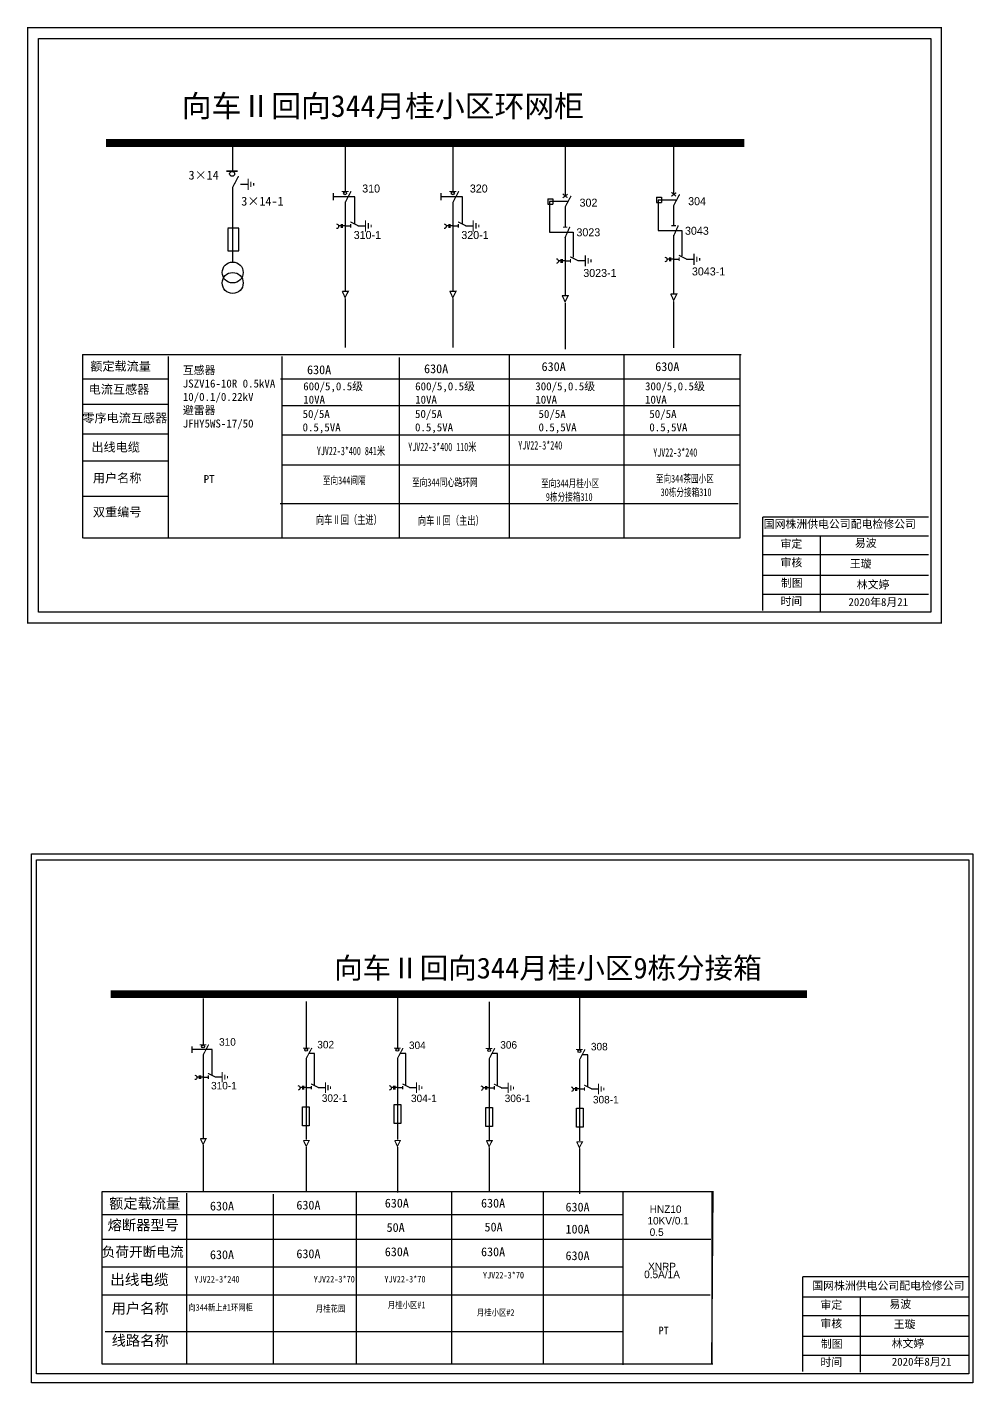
# Model space of a CAD drawing. Extents: x 613 to 1935, y 525 to 1195.
# Drawn here: x 1509.5 to 1639.4, y 909.6 to 1095.7 of the extents above; entities that cross this region are included whole.
import ezdxf
from ezdxf.enums import TextEntityAlignment as Align

# ---------------------------------------------------------------- set-up
doc = ezdxf.new("R2010")
doc.units = 0
doc.header["$LTSCALE"] = 0.774411
doc.linetypes.add('ACAD_ISO02W100', pattern=[15, 12, -3])
doc.linetypes.add('CENTER', pattern=[50.8, 31.75, -6.35, 6.35, -6.35])
doc.layers.get('0').update_dxf_attribs({"linetype": 'CONTINUOUS'})
doc.layers.add('2', color=2, linetype='CONTINUOUS')
doc.styles.add('HZ', font='')
doc.styles.add('hztxt_txtstyle_0.00_0_0', font='simkai.ttf')
doc.styles.add('hztxt_txtstyle_1.80_0_0', font='', dxfattribs={"height": 1.8, "bigfont": 'hztxt.shx'})
doc.styles.add('hztxt_txtstyle_2.70_0_0', font='simkai.ttf', dxfattribs={"height": 2.7})
doc.styles.add('字体', font='', dxfattribs={"height": 2.5})
doc.styles.get('HZ').set_extended_font_data('SimSun')
doc.styles.get('hztxt_txtstyle_1.80_0_0').set_extended_font_data('hztxt')
doc.styles.get('字体').set_extended_font_data('SimSun')

# ---------------------------------------------------------------- blocks, each defined once
blk = doc.blocks.new('JD')
for points in [[(-2, 0.2), (-2, -0.2), (2, 0.2), (2, -0.2)], [(1, -1.2), (1, -0.8), (-1, -1.2), (-1, -0.8)], [(-0.5, -1.8), (-0.5, -2.2), (0.5, -1.8), (0.5, -2.2)]]:
    blk.add_trace(points)

msp = doc.modelspace()

# ---------------------------------------------------------------- linework, layer by layer
at = {"color": 0}
for p, q in [((1537.69, 1079.62), (1537.69, 1076.01)), ((1553.16, 1079.91), (1553.16, 1073.19)), ((1567.95, 1079.91), (1567.95, 1073.19)), ((1583.36, 1079.6), (1583.36, 1072.55)), ((1598.27, 1079.81), (1598.27, 1072.76)), ((1538.79, 1074.18), (1539.83, 1074.18)), ((1537.71, 1073.77), (1537.71, 1063.51)), ((1581.02, 1072.16), (1581.68, 1072.16)), ((1581.02, 1072.16), (1581.02, 1071.43)), ((1581.68, 1072.16), (1581.68, 1071.43)), ((1595.93, 1072.37), (1596.59, 1072.37)), ((1595.93, 1072.37), (1595.93, 1071.64)), ((1596.59, 1072.37), (1596.59, 1071.64)), ((1553.16, 1071.69), (1553.16, 1059.48)), ((1567.95, 1071.69), (1567.95, 1059.48)), ((1581.02, 1071.43), (1581.68, 1071.43)), ((1583.36, 1071.05), (1583.36, 1068.33)), ((1595.93, 1071.64), (1596.59, 1071.64)), ((1598.27, 1071.26), (1598.27, 1068.54)), ((1553.16, 1068.45), (1553.92, 1068.45)), ((1554.91, 1068.47), (1555.95, 1068.47)), ((1567.95, 1068.45), (1568.71, 1068.45)), ((1569.7, 1068.47), (1570.74, 1068.47)), ((1583.36, 1066.96), (1583.36, 1058.93)), ((1598.27, 1067.17), (1598.27, 1059.14)), ((1583.36, 1063.66), (1584.12, 1063.66)), ((1585.11, 1063.69), (1586.15, 1063.69)), ((1598.27, 1063.87), (1599.03, 1063.87)), ((1600.03, 1063.89), (1601.06, 1063.89)), ((1528.96, 1047.42), (1517.18, 1047.42)), ((1528.91, 1043.95), (1517.14, 1043.95)), ((1528.91, 1039.87), (1517.14, 1039.87)), ((1528.87, 1036.14), (1517.09, 1036.14)), ((1528.91, 1031.29), (1517.14, 1031.29))]:
    msp.add_line(p, q, dxfattribs=at)
at = {"color": 0, "linetype": 'ACAD_ISO02W100'}
for p, q in [((1583.69, 1071.78), (1581.23, 1071.78)), ((1581.23, 1071.78), (1581.23, 1067.59)), ((1598.6, 1071.99), (1596.14, 1071.99)), ((1596.14, 1071.99), (1596.14, 1067.8)), ((1581.23, 1067.59), (1584.48, 1067.59)), ((1584.48, 1067.59), (1584.48, 1064.14)), ((1596.14, 1067.8), (1599.39, 1067.8)), ((1599.39, 1067.8), (1599.39, 1064.34))]:
    msp.add_line(p, q, dxfattribs=at)
at = {"color": 0, "linetype": 'CENTER'}
for p, q in [((1553.16, 1058.49), (1553.16, 1051.74)), ((1567.95, 1058.49), (1567.95, 1051.74)), ((1583.37, 1057.85), (1583.37, 1051.51)), ((1598.28, 1058.06), (1598.28, 1051.72))]:
    msp.add_line(p, q, dxfattribs=at)
at = {"color": 0, "linetype": 'Continuous'}
for p, q in [((1517.11, 1050.81), (1607.55, 1050.81)), ((1517.16, 1025.57), (1517.16, 1050.81)), ((1528.85, 1050.54), (1528.85, 1025.57)), ((1544.48, 1050.54), (1544.48, 1025.57)), ((1560.59, 1050.37), (1560.59, 1025.59)), ((1575.71, 1050.76), (1575.71, 1025.58)), ((1591.44, 1050.76), (1591.44, 1025.58)), ((1607.38, 1050.74), (1607.38, 1025.56)), ((1544.29, 1047.44), (1607.38, 1047.44)), ((1544.48, 1043.81), (1607.38, 1043.81)), ((1544.48, 1039.76), (1607.38, 1039.76)), ((1544.48, 1035.66), (1607.38, 1035.66)), ((1544.26, 1030.34), (1607.16, 1030.34)), ((1610.52, 1028.52), (1633.27, 1028.52)), ((1607.38, 1025.57), (1517.24, 1025.57)), ((1610.52, 1025.92), (1633.27, 1025.92)), ((1618.41, 1025.9), (1618.41, 1015.58)), ((1610.52, 1023.33), (1633.27, 1023.33)), ((1610.52, 1020.5), (1633.27, 1020.5)), ((1610.52, 1017.91), (1633.27, 1017.91))]:
    msp.add_line(p, q, dxfattribs=at)
for p, q in [((1533.65, 962.37), (1533.65, 956.05)), ((1560.34, 962.63), (1560.34, 955.58)), ((1585.34, 962.45), (1585.34, 955.4)), ((1547.81, 961.96), (1547.81, 955.58)), ((1572.94, 961.93), (1572.94, 955.55)), ((1533.65, 954.65), (1533.65, 943.17)), ((1547.81, 954.18), (1547.81, 943.02)), ((1560.34, 954.18), (1560.34, 943.02)), ((1572.94, 954.14), (1572.94, 942.99)), ((1585.34, 953.99), (1585.34, 942.84)), ((1533.65, 951.6), (1534.37, 951.6)), ((1535.3, 951.62), (1536.27, 951.62)), ((1547.81, 950.16), (1548.53, 950.16)), ((1549.46, 950.18), (1550.43, 950.18)), ((1560.34, 950.16), (1561.06, 950.16)), ((1561.99, 950.18), (1562.96, 950.18)), ((1572.94, 950.13), (1573.65, 950.13)), ((1574.59, 950.15), (1575.56, 950.15)), ((1585.34, 949.98), (1586.05, 949.98)), ((1586.98, 950), (1587.96, 950))]:
    msp.add_line(p, q)
at = {"linetype": 'CENTER'}
for p, q in [((1533.66, 942.25), (1533.66, 935.91)), ((1547.82, 941.97), (1547.82, 935.83)), ((1560.35, 941.97), (1560.35, 935.77)), ((1572.94, 941.94), (1572.94, 935.8)), ((1585.34, 941.79), (1585.34, 935.59))]:
    msp.add_line(p, q, dxfattribs=at)
at = {"linetype": 'Continuous'}
for p, q in [((1519.81, 935.92), (1603.66, 935.92)), ((1519.81, 912.21), (1519.81, 935.92)), ((1531.36, 935.66), (1531.36, 912.22)), ((1543.26, 935.51), (1543.26, 912.23)), ((1554.7, 935.88), (1554.7, 912.22)), ((1567.77, 935.88), (1567.77, 912.22)), ((1580.38, 935.86), (1580.38, 912.2)), ((1591.3, 935.78), (1591.3, 912.12)), ((1603.66, 935.96), (1603.5, 912.25)), ((1603.53, 935.9), (1603.53, 912.2)), ((1519.81, 932.75), (1591.39, 932.75)), ((1519.81, 929.35), (1603.38, 929.35)), ((1519.81, 925.54), (1591.3, 925.54)), ((1519.81, 921.69), (1603.29, 921.69)), ((1615.99, 921.45), (1638.75, 921.45)), ((1623.89, 921.45), (1623.89, 911.11)), ((1615.99, 918.86), (1638.75, 918.86)), ((1520.19, 916.68), (1591.3, 916.68)), ((1615.99, 916.03), (1638.75, 916.03)), ((1603.66, 912.21), (1519.81, 912.21)), ((1615.99, 913.44), (1638.75, 913.44))]:
    msp.add_line(p, q, dxfattribs=at)
at = {"color": 0, "linetype": 'Continuous', "const_width": 0.182}
msp.add_lwpolyline([(1509.58, 1095.64), (1635.06, 1095.64), (1635.06, 1013.94), (1509.58, 1013.94)], close=True, dxfattribs=at)
at = {"color": 0, "linetype": 'Continuous'}
msp.add_lwpolyline([(1511.05, 1094.17), (1633.58, 1094.17), (1633.58, 1015.42), (1511.05, 1015.42)], close=True, dxfattribs=at)
at = {"color": 0}
for points, const_width in [([(1520.32, 1079.83), (1608, 1079.83)], 1.1), ([(1536.87, 1075.96), (1538.41, 1075.96)], 0.261), ([(1537.71, 1073.73), (1538.53, 1075.29)], 0.165), ([(1552.67, 1073.17), (1553.65, 1073.17)], 0.165), ([(1553.16, 1071.65), (1553.98, 1073.21)], 0.165), ([(1567.46, 1073.17), (1568.43, 1073.17)], 0.165), ([(1567.95, 1071.65), (1568.77, 1073.21)], 0.165), ([(1583.05, 1072.85), (1583.7, 1072.31)], 0.165), ([(1583.05, 1072.3), (1583.72, 1072.8)], 0.165), ([(1583.36, 1071.01), (1584.19, 1072.57)], 0.165), ([(1597.97, 1073.06), (1598.61, 1072.52)], 0.165), ([(1597.96, 1072.51), (1598.63, 1073.01)], 0.165), ([(1598.27, 1071.22), (1599.1, 1072.78)], 0.165), ([(1553.88, 1069), (1554.98, 1068.45)], 0.165), ([(1553.92, 1068.7), (1553.92, 1068.2)], 0.165), ([(1568.67, 1069), (1569.76, 1068.45)], 0.165), ([(1568.71, 1068.7), (1568.71, 1068.2)], 0.165), ([(1583.07, 1068.28), (1583.68, 1068.28)], 0.165), ([(1583.33, 1066.76), (1584.02, 1068.32)], 0.165), ([(1597.98, 1068.49), (1598.59, 1068.49)], 0.165), ([(1598.24, 1066.97), (1598.93, 1068.53)], 0.165), ([(1584.08, 1064.21), (1585.18, 1063.66)], 0.165), ([(1584.12, 1063.92), (1584.12, 1063.41)], 0.165), ([(1598.99, 1064.42), (1600.09, 1063.87)], 0.165), ([(1599.03, 1064.13), (1599.03, 1063.62)], 0.165), ([(1552.76, 1059.46), (1553.59, 1059.46), (1553.16, 1058.61), (1552.77, 1059.47)], 0.165), ([(1567.54, 1059.46), (1568.38, 1059.46), (1567.95, 1058.61), (1567.55, 1059.47)], 0.165), ([(1582.96, 1058.88), (1583.8, 1058.88), (1583.37, 1058.03), (1582.97, 1058.89)], 0.165), ([(1597.87, 1059.09), (1598.71, 1059.09), (1598.28, 1058.24), (1597.88, 1059.1)], 0.165)]:
    msp.add_lwpolyline(points, dxfattribs=dict(at, const_width=const_width))
for points in [[(1551.5, 1072.92), (1551.5, 1072)], [(1566.29, 1072.92), (1566.29, 1072)], [(1552.61, 1068.46), (1552.26, 1068.46)], [(1552.61, 1068.69), (1552.61, 1068.19)], [(1552.76, 1068.69), (1552.76, 1068.19)], [(1553.16, 1068.46), (1552.76, 1068.46)], [(1567.39, 1068.46), (1567.05, 1068.46)], [(1567.39, 1068.69), (1567.39, 1068.19)], [(1567.55, 1068.69), (1567.55, 1068.19)], [(1567.95, 1068.46), (1567.55, 1068.46)], [(1537.06, 1068.09), (1537.06, 1065.01), (1538.58, 1065.01), (1538.58, 1068.12), (1537.06, 1068.12)], [(1582.81, 1063.67), (1582.46, 1063.67)], [(1582.81, 1063.9), (1582.81, 1063.4)], [(1582.96, 1063.9), (1582.96, 1063.4)], [(1583.36, 1063.67), (1582.96, 1063.67)], [(1597.72, 1063.88), (1597.37, 1063.88)], [(1597.72, 1064.11), (1597.72, 1063.61)], [(1597.87, 1064.11), (1597.87, 1063.61)], [(1598.27, 1063.88), (1597.87, 1063.88)]]:
    msp.add_lwpolyline(points, dxfattribs=at)
at = {"color": 0, "linetype": 'ACAD_ISO02W100'}
for points in [[(1554.51, 1068.71), (1554.51, 1072.46), (1551.5, 1072.46)], [(1569.3, 1068.71), (1569.3, 1072.46), (1566.29, 1072.46)]]:
    msp.add_lwpolyline(points, dxfattribs=at)
at = {"color": 0}
for points in [[(1551.96, 1068.74, -0.877934), (1551.98, 1068.07)], [(1566.75, 1068.74, -0.877934), (1566.76, 1068.07)], [(1582.17, 1063.95, -0.877934), (1582.18, 1063.29)], [(1597.08, 1064.16, -0.877934), (1597.09, 1063.5)]]:
    msp.add_lwpolyline(points, format="xyb", dxfattribs=at)
at = {"color": 0, "linetype": 'Continuous', "const_width": 0.182}
msp.add_lwpolyline([(1610.52, 1028.48), (1610.5, 1015.63)], dxfattribs=at)
at = {"linetype": 'Continuous'}
for points in [[(1510.1, 982.27), (1639.38, 982.27), (1639.38, 909.63), (1510.1, 909.63)], [(1510.79, 981.44), (1638.83, 981.44), (1638.83, 910.86), (1510.79, 910.86)], [(1547.33, 947.5), (1548.23, 947.5), (1548.23, 944.93), (1547.33, 944.93)], [(1559.92, 947.82), (1560.81, 947.82), (1560.81, 945.24), (1559.92, 945.24)], [(1572.48, 947.41), (1573.38, 947.41), (1573.38, 944.83), (1572.48, 944.83)], [(1584.94, 947.33), (1585.84, 947.33), (1585.84, 944.75), (1584.94, 944.75)]]:
    msp.add_lwpolyline(points, close=True, dxfattribs=at)
for points, const_width in [([(1520.97, 962.99), (1616.61, 962.99)], 1.03), ([(1533.19, 956.03), (1534.11, 956.03)], 0.155), ([(1533.65, 954.61), (1534.42, 956.07)], 0.155), ([(1547.36, 955.56), (1548.27, 955.56)], 0.155), ([(1547.81, 954.14), (1548.59, 955.6)], 0.155), ([(1559.89, 955.56), (1560.8, 955.56)], 0.155), ([(1560.34, 954.14), (1561.12, 955.6)], 0.155), ([(1572.48, 955.53), (1573.4, 955.53)], 0.155), ([(1572.94, 954.1), (1573.71, 955.57)], 0.155), ([(1584.88, 955.38), (1585.79, 955.38)], 0.155), ([(1585.34, 953.95), (1586.11, 955.42)], 0.155), ([(1534.33, 952.12), (1535.36, 951.6)], 0.155), ([(1534.37, 951.84), (1534.37, 951.36)], 0.155), ([(1548.49, 950.67), (1549.52, 950.16)], 0.155), ([(1548.53, 950.4), (1548.53, 949.92)], 0.155), ([(1561.02, 950.67), (1562.05, 950.16)], 0.155), ([(1561.06, 950.4), (1561.06, 949.92)], 0.155), ([(1573.61, 950.64), (1574.65, 950.13)], 0.155), ([(1573.65, 950.36), (1573.65, 949.89)], 0.155), ([(1586.01, 950.49), (1587.04, 949.98)], 0.155), ([(1586.05, 950.21), (1586.05, 949.74)], 0.155), ([(1533.27, 943.15), (1534.06, 943.15), (1533.66, 942.35), (1533.28, 943.17)], 0.155), ([(1547.43, 942.9), (1548.22, 942.9), (1547.82, 942.1), (1547.44, 942.91)], 0.155), ([(1559.96, 942.9), (1560.75, 942.9), (1560.35, 942.1), (1559.97, 942.91)], 0.155), ([(1572.56, 942.87), (1573.35, 942.87), (1572.94, 942.07), (1572.57, 942.88)], 0.155), ([(1584.96, 942.72), (1585.75, 942.72), (1585.34, 941.92), (1584.97, 942.73)], 0.155)]:
    msp.add_lwpolyline(points, dxfattribs=dict(const_width=const_width))
for points in [[(1532.09, 955.8), (1532.09, 954.94)], [(1533.13, 951.61), (1532.8, 951.61)], [(1533.13, 951.82), (1533.13, 951.35)], [(1533.28, 951.82), (1533.28, 951.35)], [(1533.65, 951.61), (1533.28, 951.61)], [(1547.29, 950.17), (1546.97, 950.17)], [(1547.29, 950.38), (1547.29, 949.91)], [(1547.44, 950.38), (1547.44, 949.91)], [(1547.81, 950.17), (1547.44, 950.17)], [(1559.82, 950.17), (1559.5, 950.17)], [(1559.82, 950.38), (1559.82, 949.91)], [(1559.97, 950.38), (1559.97, 949.91)], [(1560.34, 950.17), (1559.97, 950.17)], [(1572.42, 950.13), (1572.09, 950.13)], [(1572.42, 950.35), (1572.42, 949.88)], [(1572.56, 950.35), (1572.56, 949.88)], [(1572.94, 950.13), (1572.56, 950.13)], [(1584.82, 949.98), (1584.49, 949.98)], [(1584.82, 950.2), (1584.82, 949.73)], [(1584.96, 950.2), (1584.96, 949.73)], [(1585.34, 949.98), (1584.96, 949.98)]]:
    msp.add_lwpolyline(points)
at = {"linetype": 'ACAD_ISO02W100'}
for points in [[(1534.92, 951.84), (1534.92, 955.37), (1532.09, 955.37)], [(1548.96, 950.39), (1548.96, 954.85), (1548.19, 954.85)], [(1561.49, 950.39), (1561.49, 954.85), (1560.72, 954.85)], [(1574.09, 950.36), (1574.09, 954.82), (1573.32, 954.82)], [(1586.49, 950.21), (1586.49, 954.67), (1585.72, 954.67)]]:
    msp.add_lwpolyline(points, dxfattribs=at)
for points in [[(1532.53, 951.87, -0.877934), (1532.54, 951.25)], [(1546.69, 950.43, -0.877934), (1546.7, 949.8)], [(1559.22, 950.43, -0.877934), (1559.23, 949.8)], [(1571.81, 950.4, -0.877934), (1571.83, 949.77)], [(1584.21, 950.25, -0.877934), (1584.23, 949.62)]]:
    msp.add_lwpolyline(points, format="xyb")
at = {"linetype": 'Continuous', "const_width": 0.182}
for points in [[(1615.98, 924.19), (1615.98, 911.16)], [(1615.99, 924.19), (1638.75, 924.19)]]:
    msp.add_lwpolyline(points, dxfattribs=at)
at = {"color": 0}
for centre, radius in [((1537.64, 1075.59), 0.335), ((1553.16, 1072.94), 0.211), ((1567.95, 1072.94), 0.211)]:
    msp.add_circle(centre, radius, dxfattribs=at)
for centre in [(1533.65, 955.82), (1547.81, 955.35), (1560.34, 955.35), (1572.94, 955.31), (1585.34, 955.16)]:
    msp.add_circle(centre, 0.198)
at = {"layer": '2', "color": 0}
for centre in [(1537.72, 1062.05), (1537.72, 1060.61)]:
    msp.add_circle(centre, 1.44, dxfattribs=at)

# ---------------------------------------------------------------- block references
at = {"color": 0, "xscale": 0.3844120780054254, "yscale": 0.3844120780054254, "zscale": 0.3844120780054647, "rotation": 90}
for p in [(1539.84, 1074.15), (1555.96, 1068.44), (1570.75, 1068.44), (1601.08, 1063.86), (1586.16, 1063.66)]:
    msp.add_blockref('JD', p, dxfattribs=at)
at = {"xscale": 0.3611214716016775, "yscale": 0.3611214716016775, "zscale": 0.3611214716017123, "rotation": 90}
for p in [(1536.28, 951.59), (1550.45, 950.15), (1562.98, 950.15), (1575.57, 950.12), (1587.97, 949.97)]:
    msp.add_blockref('JD', p, dxfattribs=at)

# ---------------------------------------------------------------- texts
at = {"color": 0, "linetype": 'Continuous', "style": 'hztxt_txtstyle_2.70_0_0'}
for s, p in [('3×14', (1531.66, 1074.81)), ('3×14-1', (1538.9, 1071.23))]:
    msp.add_text(s, height=1.22, dxfattribs=at).set_placement(p)
at = {"color": 0, "style": 'hztxt_txtstyle_1.80_0_0'}
for s, p in [('310', (1555.51, 1073.03)), ('320', (1570.29, 1073.03)), ('302', (1585.36, 1071.09)), ('304', (1600.27, 1071.29)), ('3043', (1599.84, 1067.23)), ('310-1', (1554.34, 1066.65)), ('320-1', (1569.12, 1066.65)), ('3023', (1584.93, 1067.02)), ('3043-1', (1600.79, 1061.65)), ('3023-1', (1585.87, 1061.44))]:
    msp.add_text(s, height=1.098, dxfattribs=at).set_placement(p)
at = {"color": 0, "style": 'HZ'}
for s, height, width, p in [('YJV22-3*400 110米', 1.154, 0.7, (1561.83, 1037.53)), ('YJV22-3*240', 1.154, 0.7, (1576.94, 1037.75)), ('YJV22-3*400 841米', 1.154, 0.7, (1549.28, 1036.98)), ('YJV22-3*240', 1.154, 0.7, (1595.48, 1036.77)), ('至向344间隔', 1.068, 0.7, (1550.11, 1032.98)), ('至向344同心路环网', 1.068, 0.7, (1562.36, 1032.71)), ('至向344月桂小区', 1.068, 0.7, (1580.08, 1032.57)), ('至向344茶园小区', 1.068, 0.7, (1595.84, 1033.22)), ('  9栋分接箱310', 1.068, 0.7, (1579.61, 1030.71)), ('  30栋分接箱310', 1.0685, 0.7, (1595.37, 1031.36)), ('YJV22-3*240', 0.9022, 0.8, (1532.46, 923.4)), ('YJV22-3*70', 0.902, 0.8, (1548.85, 923.41)), ('YJV22-3*70', 0.902, 0.8, (1558.56, 923.41)), ('YJV22-3*70', 0.902, 0.8, (1572.09, 923.96)), ('向344新上#1环网柜', 0.9022, 0.8, (1531.62, 919.53)), ('月桂花园', 0.902, 0.8, (1549.14, 919.38)), ('月桂小区#1', 0.902, 0.8, (1559.03, 919.88)), ('月桂小区#2', 0.902, 0.8, (1571.26, 918.84))]:
    msp.add_text(s, height=height, dxfattribs=dict(at, width=width)).set_placement(p)
at = {"color": 0, "style": 'HZ', "width": 0.7}
for s, p in [('向车Ⅱ回（主进）', (1553.68, 1027.53)), ('向车Ⅱ回（主出）', (1567.68, 1027.41))]:
    msp.add_text(s, height=1.154, dxfattribs=at).set_placement(p, align=Align.CENTER)
at = {"style": 'hztxt_txtstyle_1.80_0_0'}
for s, p in [('310', (1535.85, 955.91)), ('302', (1549.34, 955.54)), ('304', (1561.93, 955.45)), ('306', (1574.47, 955.51)), ('308', (1586.92, 955.27)), ('310-1', (1534.75, 949.91)), ('302-1', (1549.96, 948.2)), ('304-1', (1562.21, 948.17)), ('306-1', (1575.08, 948.17)), ('308-1', (1587.2, 947.99)), ('10KV/0.1', (1594.68, 931.37)), ('HNZ10', (1594.99, 932.95)), ('0.5', (1594.99, 929.8)), ('0.5A/1A', (1594.23, 924)), ('XNRP', (1594.77, 925.08))]:
    msp.add_text(s, height=1.032, dxfattribs=at).set_placement(p)
at = {"color": 0, "linetype": 'Continuous', "attachment_point": 1}
for s, insert, char_height, width, style in [('向车Ⅱ回向344月桂小区环网柜', (1530.73, 1086.41), 3, 85.7498, '字体'), ('{\\fSimSun|b0|i0|c134|p2;额定载流量}', (1518.16, 1049.8), 1.2204, 19.6738, 'hztxt_txtstyle_2.70_0_0'), ('{\\fSimSun|b0|i0|c134|p2;630A}', (1580.14, 1049.74), 1.2204, 19.6738, 'hztxt_txtstyle_2.70_0_0'), ('{\\fSimSun|b0|i0|c134|p2;630A}', (1595.75, 1049.74), 1.2204, 19.6738, 'hztxt_txtstyle_2.70_0_0'), ('\\A1;{\\fSimSun|b0|i0|c134|p2;互感器\\PJSZV16-10R 0.5kVA\\P10/0.1/0.22kV\\P避雷器\\PJFHY5WS-17/50}', (1530.87, 1049.19), 1.0983, 20.2524, 'hztxt_txtstyle_2.70_0_0'), ('{\\fSimSun|b0|i0|c134|p2;630A}', (1547.93, 1049.31), 1.2204, 19.6738, 'hztxt_txtstyle_2.70_0_0'), ('{\\fSimSun|b0|i0|c134|p2;630A}', (1564, 1049.45), 1.2204, 19.6738, 'hztxt_txtstyle_2.70_0_0'), ('{\\fSimSun|b0|i0|c134|p2;电流互感器}', (1517.94, 1046.63), 1.2204, 19.6738, 'hztxt_txtstyle_2.70_0_0'), ('\\A1;{\\fSimSun|b0|i0|c134|p2;600/5,0.5级\\P10VA}', (1547.41, 1046.98), 1.0983, 20.2524, 'hztxt_txtstyle_2.70_0_0'), ('\\A1;{\\fSimSun|b0|i0|c134|p2;600/5,0.5级\\P10VA}', (1562.78, 1046.98), 1.0983, 20.2524, 'hztxt_txtstyle_2.70_0_0'), ('\\A1;{\\fSimSun|b0|i0|c134|p2;300/5,0.5级\\P10VA}', (1579.28, 1046.98), 1.0983, 20.2524, 'hztxt_txtstyle_2.70_0_0'), ('\\A1;{\\fSimSun|b0|i0|c134|p2;300/5,0.5级\\P10VA}', (1594.35, 1046.98), 1.0983, 20.2524, 'hztxt_txtstyle_2.70_0_0'), ('{\\fSimSun|b0|i0|c134|p2;零序电流互感器}', (1517.08, 1042.7), 1.2204, 19.6738, 'hztxt_txtstyle_2.70_0_0'), ('{\\fSimSun|b0|i0|c134|p2;50/5A\\P0.5,5VA}', (1547.32, 1043.18), 1.0983, 19.6738, 'hztxt_txtstyle_2.70_0_0'), ('{\\fSimSun|b0|i0|c134|p2;50/5A\\P0.5,5VA}', (1562.76, 1043.18), 1.0983, 19.6738, 'hztxt_txtstyle_2.70_0_0'), ('{\\fSimSun|b0|i0|c134|p2;50/5A\\P0.5,5VA}', (1579.72, 1043.18), 1.0983, 19.6738, 'hztxt_txtstyle_2.70_0_0'), ('{\\fSimSun|b0|i0|c134|p2;50/5A\\P0.5,5VA}', (1594.94, 1043.18), 1.0983, 19.6738, 'hztxt_txtstyle_2.70_0_0'), ('{\\fSimSun|b0|i0|c134|p2;出线电缆}', (1518.32, 1038.69), 1.2204, 19.6738, 'hztxt_txtstyle_2.70_0_0'), ('{\\fSimSun|b0|i0|c134|p2;用户名称}', (1518.53, 1034.46), 1.2204, 19.6738, 'hztxt_txtstyle_2.70_0_0'), ('{\\fSimSun|b0|i0|c134|p2;PT}', (1533.74, 1034.24), 1.1026, 8.5785, 'hztxt_txtstyle_0.00_0_0'), ('{\\fSimSun|b0|i0|c134|p2;双重编号}', (1518.53, 1029.78), 1.2204, 19.6738, 'hztxt_txtstyle_2.70_0_0'), ('国网株洲供电公司配电检修公司', (1610.65, 1028.07), 1.0944, 29.9201, '字体'), ('\\f\uffbfﾬￌﾣﾤ_GB2312|b0|i0|c134|p49;审定', (1612.96, 1025.35), 1.0944, 8.5588, '字体'), ('易波', (1623.17, 1025.47), 1.094, 8.5588, '字体'), ('\\f\uffbfﾬￌﾣﾤ_GB2312|b0|i0|c134|p49;审核', (1612.96, 1022.78), 1.0944, 8.5588, '字体'), ('王璇', (1622.48, 1022.63), 1.094, 8.5588, '字体'), ('\\f\uffbfﾬￌﾣﾤ_GB2312|b0|i0|c134|p49;制图', (1613.02, 1019.99), 1.0944, 8.5588, '字体'), ('林文婷', (1623.43, 1019.76), 1.094, 8.5588, '字体'), ('\\f\uffbfﾬￌﾣﾤ_GB2312|b0|i0|c134|p49;时间', (1612.96, 1017.48), 1.0944, 8.5588, '字体'), ('2020年8月21', (1622.29, 1017.36), 1.094, 16.0081, '字体')]:
    msp.add_mtext(s, dxfattribs=dict(at, insert=insert, char_height=char_height, width=width, style=style))
at = {"insert": (1551.65, 968.01), "char_height": 2.8709, "width": 84.7741, "attachment_point": 1, "style": 'hztxt_txtstyle_2.70_0_0'}
msp.add_mtext('{\\fSimSun|b0|i0|c134|p2;向车Ⅱ回向344月桂小区9栋分接箱}', dxfattribs=at)
at = {"linetype": 'Continuous', "attachment_point": 1}
for s, insert, char_height, width, style in [('{\\fSimSun|b0|i0|c134|p2;额定载流量}', (1520.75, 934.98), 1.433, 11.0339, 'hztxt_txtstyle_0.00_0_0'), ('{\\fSimSun|b0|i0|c134|p2;630A}', (1534.6, 934.51), 1.2149, 9.7693, 'hztxt_txtstyle_0.00_0_0'), ('{\\fSimSun|b0|i0|c134|p2;630A}', (1546.47, 934.64), 1.2149, 9.7693, 'hztxt_txtstyle_0.00_0_0'), ('{\\fSimSun|b0|i0|c134|p2;630A}', (1558.61, 934.91), 1.2149, 9.7693, 'hztxt_txtstyle_0.00_0_0'), ('{\\fSimSun|b0|i0|c134|p2;630A}', (1571.83, 934.91), 1.2149, 9.7693, 'hztxt_txtstyle_0.00_0_0'), ('{\\fSimSun|b0|i0|c134|p2;630A}', (1583.43, 934.37), 1.2149, 9.7693, 'hztxt_txtstyle_0.00_0_0'), ('{\\fSimSun|b0|i0|c134|p2;熔断器型号}', (1520.55, 932), 1.433, 11.4443, 'hztxt_txtstyle_0.00_0_0'), ('{\\fSimSun|b0|i0|c134|p2;50A}', (1558.86, 931.57), 1.2149, 9.7693, 'hztxt_txtstyle_0.00_0_0'), ('{\\fSimSun|b0|i0|c134|p2;50A}', (1572.31, 931.63), 1.2149, 9.7693, 'hztxt_txtstyle_0.00_0_0'), ('{\\fSimSun|b0|i0|c134|p2;100A}', (1583.43, 931.34), 1.2149, 9.7693, 'hztxt_txtstyle_0.00_0_0'), ('{\\fSimSun|b0|i0|c134|p2;\\H0.96x;负荷开断电流}', (1519.73, 928.3), 1.433, 13.1035, 'hztxt_txtstyle_0.00_0_0'), ('{\\fSimSun|b0|i0|c134|p2;630A}', (1534.6, 927.83), 1.2149, 9.7693, 'hztxt_txtstyle_0.00_0_0'), ('{\\fSimSun|b0|i0|c134|p2;630A}', (1546.47, 927.96), 1.2149, 9.7693, 'hztxt_txtstyle_0.00_0_0'), ('{\\fSimSun|b0|i0|c134|p2;630A}', (1558.61, 928.23), 1.2149, 9.7693, 'hztxt_txtstyle_0.00_0_0'), ('{\\fSimSun|b0|i0|c134|p2;630A}', (1571.83, 928.23), 1.2149, 9.7693, 'hztxt_txtstyle_0.00_0_0'), ('{\\fSimSun|b0|i0|c134|p2;630A}', (1583.43, 927.69), 1.2149, 9.7693, 'hztxt_txtstyle_0.00_0_0'), ('{\\fSimSun|b0|i0|c134|p2;出线电缆}', (1520.9, 924.54), 1.4725, 10.0386, 'hztxt_txtstyle_0.00_0_0'), ('国网株洲供电公司配电检修公司', (1617.32, 923.52), 1.0945, 29.9242, '字体'), ('{\\fSimSun|b0|i0|c134|p2;用户名称}', (1521.1, 920.56), 1.433, 9.7693, 'hztxt_txtstyle_0.00_0_0'), ('审定', (1618.44, 920.89), 1.095, 8.5599, '字体'), ('{\\fSimSun|b0|i0|c134|p2;易波}', (1627.91, 920.99), 1.0945, 8.5599, '字体'), ('审核', (1618.44, 918.31), 1.095, 8.5599, '字体'), ('{\\fSimSun|b0|i0|c134|p2;王璇}', (1628.5, 918.23), 1.0945, 12.0597, '字体'), ('{\\fSimSun|b0|i0|c134|p2;线路名称}', (1521.1, 916.16), 1.433, 9.7693, 'hztxt_txtstyle_0.00_0_0'), ('{\\fSimSun|b0|i0|c134|p2;PT}', (1596.2, 917.34), 1.0358, 8.0587, 'hztxt_txtstyle_0.00_0_0'), ('制图', (1618.5, 915.53), 1.095, 8.5599, '字体'), ('{\\fSimSun|b0|i0|c134|p2;林文婷}', (1628.22, 915.58), 1.0945, 8.5599, '字体'), ('时间', (1618.44, 913.02), 1.095, 8.5599, '字体')]:
    msp.add_mtext(s, dxfattribs=dict(at, insert=insert, char_height=char_height, width=width, style=style))
at = {"color": 7, "linetype": 'Continuous', "true_color": 0xffffff, "insert": (1628.24, 913.08), "char_height": 1.095, "width": 8.5599, "attachment_point": 1, "style": '字体'}
msp.add_mtext('2020年8月21', dxfattribs=at)

doc.saveas('drawing.dxf')
